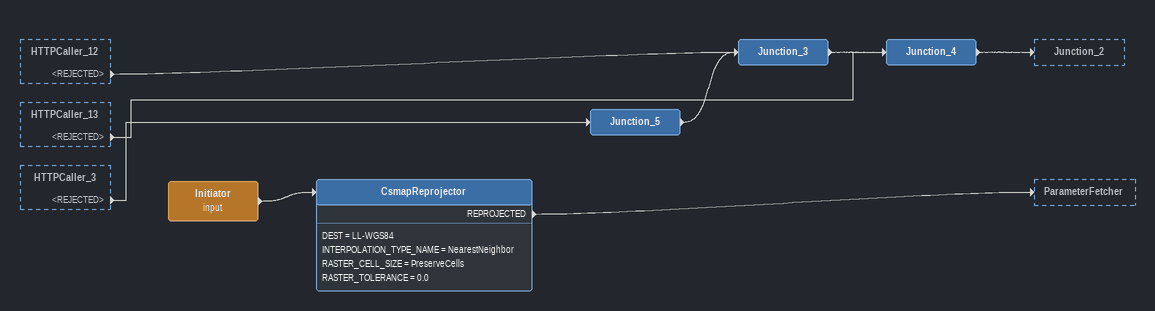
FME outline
HTTPCaller_12 [outside]
    <REJECTED> -> Junction_3
HTTPCaller_13 [outside]
    <REJECTED> -> Junction_4
HTTPCaller_3 [outside]
    <REJECTED> -> Junction_5
Initiator (input)
    -> CsmapReprojector
CsmapReprojector
    DEST = LL-WGS84
    INTERPOLATION_TYPE_NAME = NearestNeighbor
    RASTER_CELL_SIZE = PreserveCells
    RASTER_TOLERANCE = 0.0
    REPROJECTED -> ParameterFetcher
Junction_5
    -> Junction_3
Junction_3
    -> Junction_4
Junction_4
    -> Junction_2
